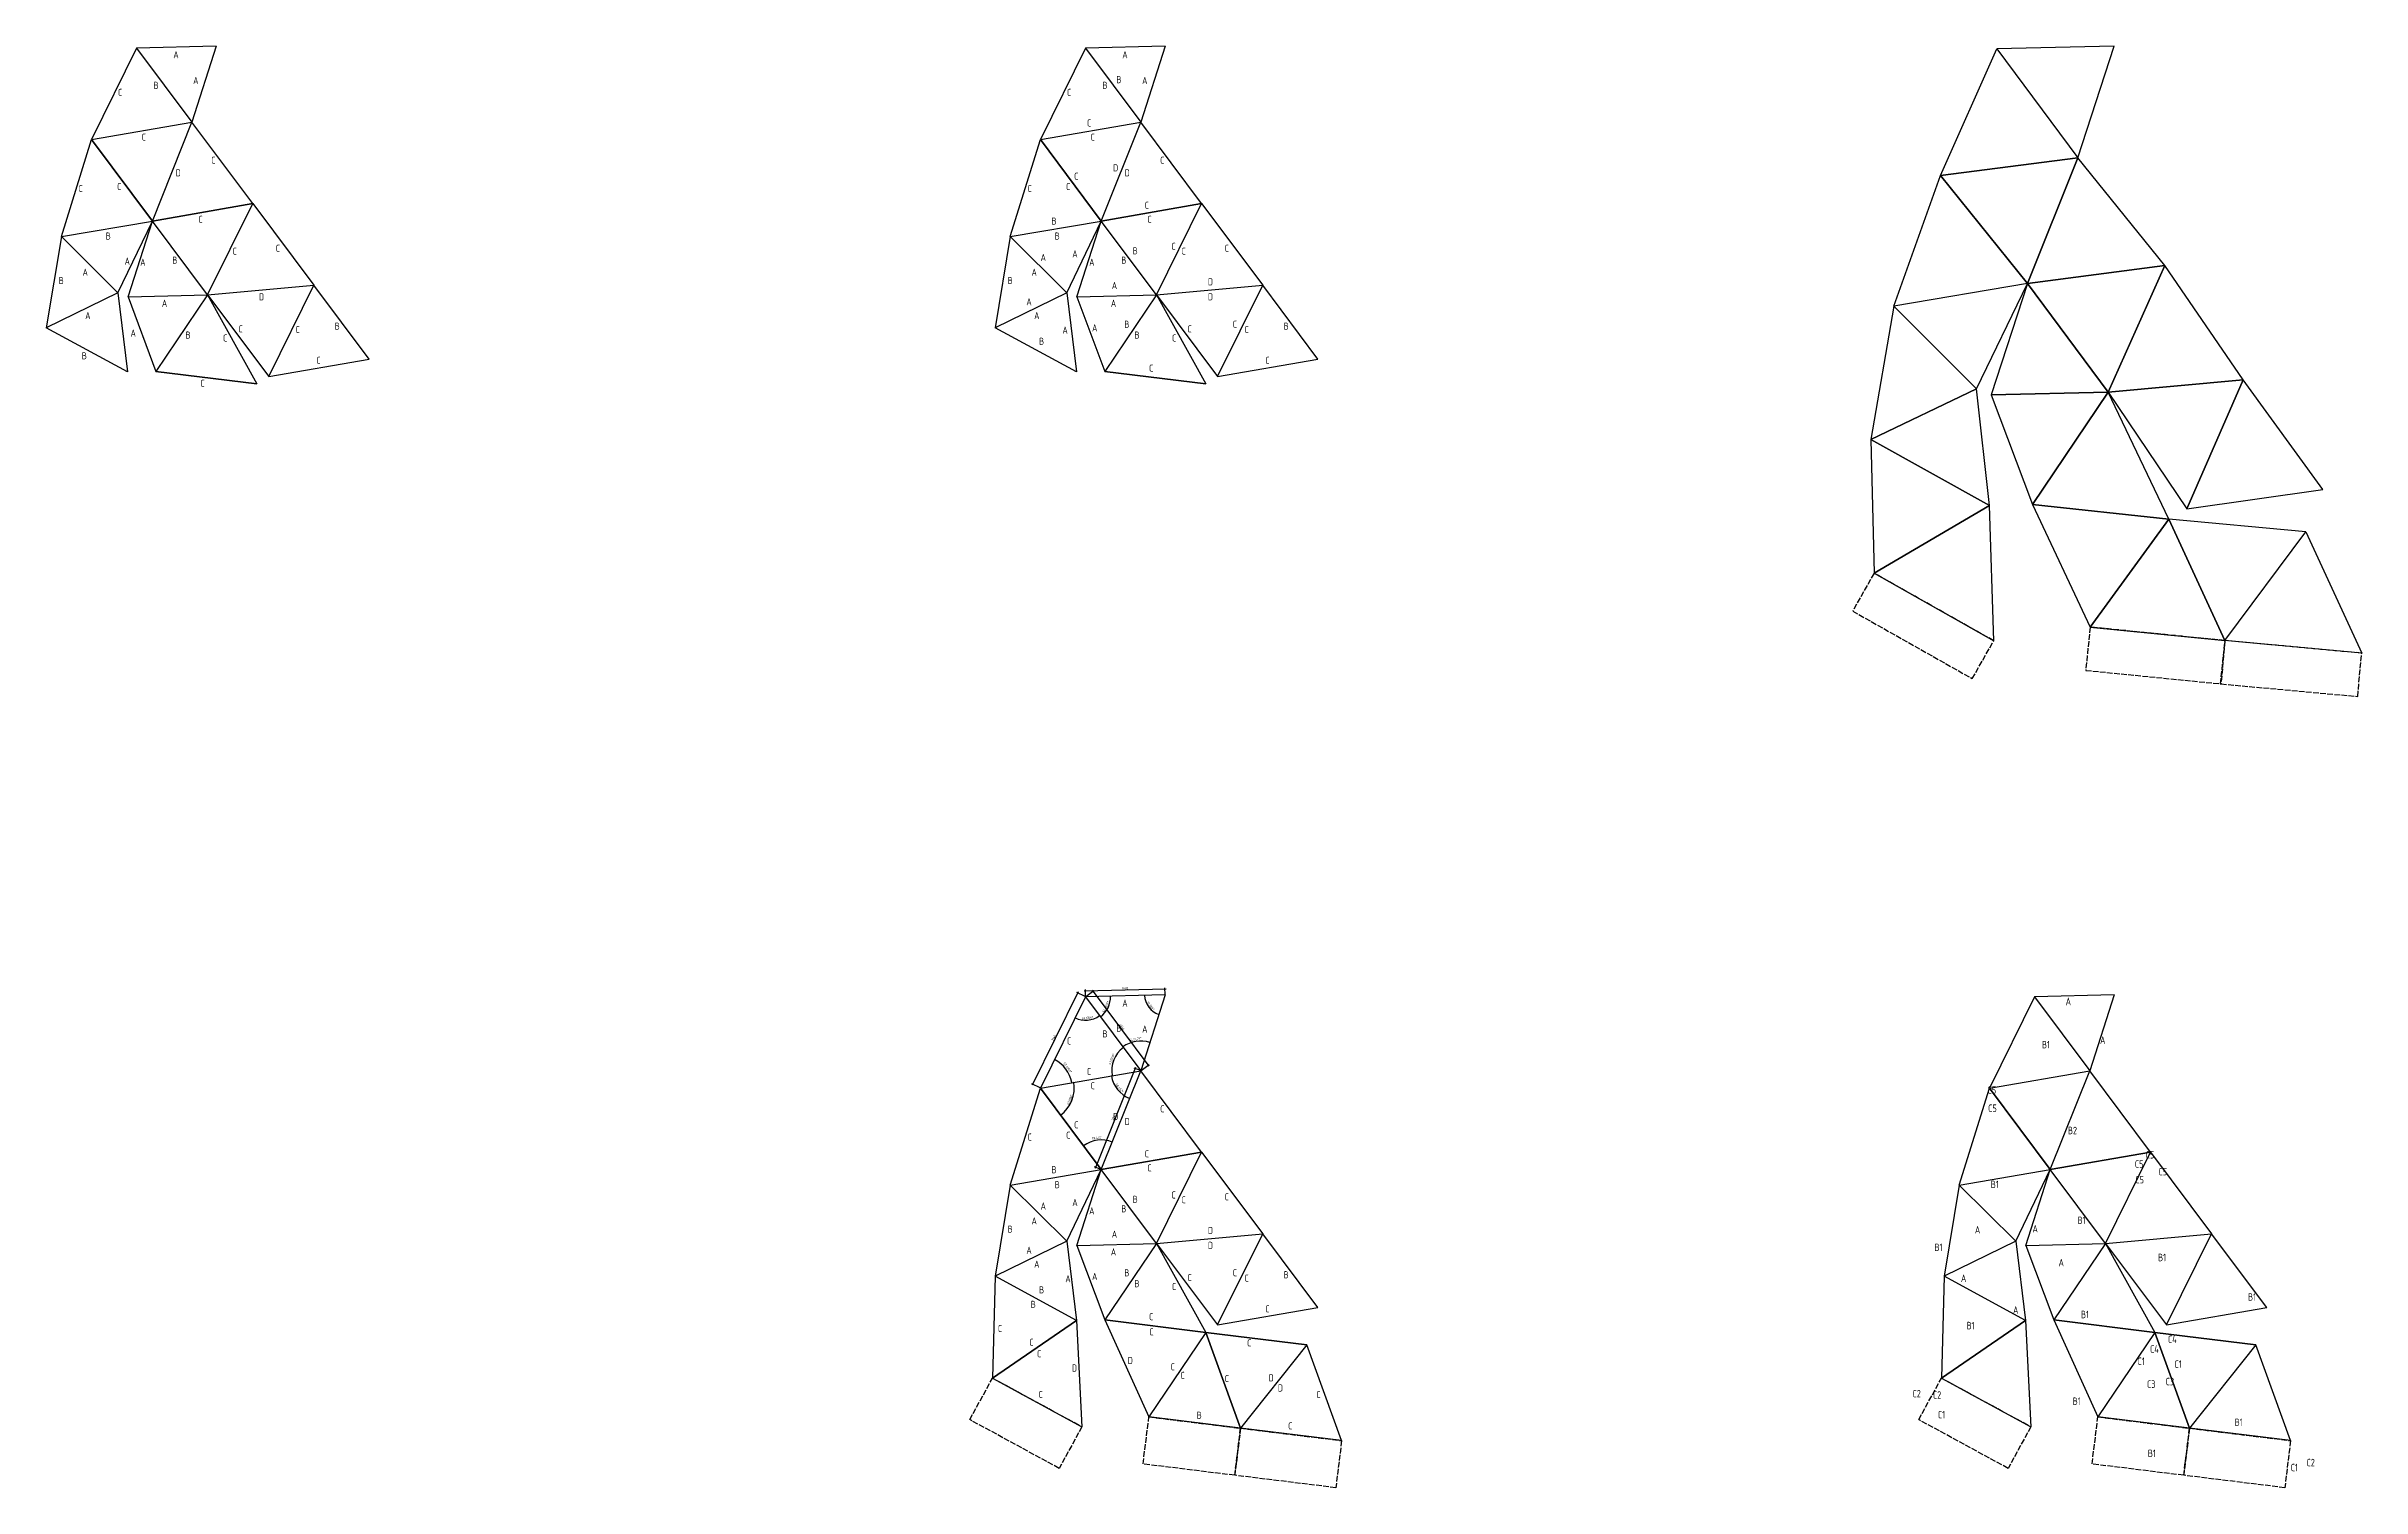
# Model space of a CAD drawing. Header units: millimetres. Extents: x -25973 to 65219, y -30391 to 358.
# Drawn here: x 16420 to 65219, y -30391 to 0 of the extents above; entities that cross this region are included whole.
import ezdxf

# ---------------------------------------------------------------- set-up
doc = ezdxf.new("R2010")
doc.units = ezdxf.units.MM
doc.linetypes.add('ACAD_ISO02W100', pattern=[15, 12, -3])
doc.layers.add('Маркировка', color=3, linetype='Continuous')
doc.layers.add('Размеры', color=4, linetype='Continuous')
doc.styles.add('SPDS', font='SPDS.shx')
doc.dimstyles.new('SPDS', dxfattribs={"dimscale": 100, "dimtxt": 0.5, "dimasz": 0.25, "dimexe": 0.25, "dimexo": 0.1, "dimgap": 0.1, "dimtad": 1, "dimdec": 0, "dimrnd": 0.001, "dimtxsty": 'SPDS', "dimblk": 'ARCHTICK', "dimcen": 0, "dimdle": 0.25, "dimadec": 0, "dimazin": 2, "dimtfac": 1, "dimtdec": 0, "dimtmove": 1, "dimatfit": 3, "dimfxl": 1, "dimtolj": 1, "dimtzin": 0, "dimarcsym": 0})

# ---------------------------------------------------------------- blocks, each defined once
blk = doc.blocks.new('_ArchTick')
at = {"color": 0, "linetype": 'ByBlock', "const_width": 0.15}
blk.add_lwpolyline([(-0.5, -0.5), (0.5, 0.5)], dxfattribs=at)
blk = doc.blocks.new('*D7')
at = {"layer": 'Defpoints', "color": 0, "ltscale": 100, "transparency": 16777216}
for p in [(40000, -20000), (40000, -20000), (38322, -20039), (39608, -20182), (39487, -21598)]:
    blk.add_point(p, dxfattribs=at)
at = {"layer": 'Размеры', "color": 0, "lineweight": -2, "ltscale": 100, "transparency": 16777216}
blk.add_arc((40000, -20000), 432, 181.3464, 252.2114, dxfattribs=at)
at = {"layer": 'Размеры', "color": 0, "lineweight": -2, "ltscale": 100, "transparency": 16777216, "xscale": 25, "yscale": 25, "zscale": 25}
for p, rotation in [((39568, -20010), 91.34641284617891), ((39868, -20411), 342.2114165850302)]:
    blk.add_blockref('_ArchTick', p, dxfattribs=dict(at, rotation=rotation))
at = {"layer": 'Размеры', "color": 0, "ltscale": 100, "transparency": 16777216, "insert": (39687, -20234), "char_height": 50, "attachment_point": 5, "rotation": 306.7789, "style": 'SPDS'}
blk.add_mtext('\\A1;70,865°', dxfattribs=at)
blk = doc.blocks.new('*D8')
at = {"layer": 'Defpoints', "color": 0, "ltscale": 100, "transparency": 16777216}
for p in [(40000, -20000), (38322, -20039), (38322, -20039), (38755, -20343), (39487, -21598)]:
    blk.add_point(p, dxfattribs=at)
at = {"layer": 'Размеры', "color": 0, "lineweight": -2, "ltscale": 100, "transparency": 16777216}
blk.add_arc((38322, -20039), 528, 306.7789, 1.3464, dxfattribs=at)
at = {"layer": 'Размеры', "color": 0, "lineweight": -2, "ltscale": 100, "transparency": 16777216, "xscale": 25, "yscale": 25, "zscale": 25}
for p, rotation in [((38639, -20463), 216.7789248629988), ((38850, -20027), 91.34641284617919)]:
    blk.add_blockref('_ArchTick', p, dxfattribs=dict(at, rotation=rotation))
at = {"layer": 'Размеры', "color": 0, "ltscale": 100, "transparency": 16777216, "insert": (38760, -20252), "char_height": 50, "attachment_point": 5, "rotation": 64.0627, "style": 'SPDS'}
blk.add_mtext('\\A1;54,5675°', dxfattribs=at)
blk = doc.blocks.new('*D9')
at = {"layer": 'Defpoints', "color": 0, "ltscale": 100, "transparency": 16777216}
for p in [(40000, -20000), (38322, -20039), (39483, -20972), (39487, -21598), (39487, -21598)]:
    blk.add_point(p, dxfattribs=at)
at = {"layer": 'Размеры', "color": 0, "lineweight": -2, "ltscale": 100, "transparency": 16777216}
blk.add_arc((39487, -21598), 626, 72.2114, 126.7789, dxfattribs=at)
at = {"layer": 'Размеры', "color": 0, "lineweight": -2, "ltscale": 100, "transparency": 16777216, "xscale": 25, "yscale": 25, "zscale": 25}
for p, rotation in [((39113, -21097), 216.7789248629986), ((39678, -21002), 342.21141658503)]:
    blk.add_blockref('_ArchTick', p, dxfattribs=dict(at, rotation=rotation))
at = {"layer": 'Размеры', "color": 0, "ltscale": 100, "transparency": 16777216, "insert": (39377, -20940), "char_height": 50, "attachment_point": 5, "rotation": 9.4952, "style": 'SPDS'}
blk.add_mtext('\\A1;54,5675°', dxfattribs=at)
blk = doc.blocks.new('*D10')
at = {"layer": 'Defpoints', "color": 0, "ltscale": 100, "transparency": 16777216}
for p in [(38322, -20039), (38322, -20039), (38277, -20534), (39487, -21598), (37373, -21964)]:
    blk.add_point(p, dxfattribs=at)
at = {"layer": 'Размеры', "color": 0, "lineweight": -2, "ltscale": 100, "transparency": 16777216}
blk.add_arc((38322, -20039), 496, 243.7474, 306.7789, dxfattribs=at)
at = {"layer": 'Размеры', "color": 0, "lineweight": -2, "ltscale": 100, "transparency": 16777216, "xscale": 25, "yscale": 25, "zscale": 25}
for p, rotation in [((38103, -20485), 153.747367870246), ((38619, -20437), 36.77892486299852)]:
    blk.add_blockref('_ArchTick', p, dxfattribs=dict(at, rotation=rotation))
at = {"layer": 'Размеры', "color": 0, "ltscale": 100, "transparency": 16777216, "insert": (38364, -20492), "char_height": 50, "attachment_point": 5, "rotation": 5.2631, "style": 'SPDS'}
blk.add_mtext('\\A1;63,0316°', dxfattribs=at)
blk = doc.blocks.new('*D11')
at = {"layer": 'Defpoints', "color": 0, "ltscale": 100, "transparency": 16777216}
for p in [(38322, -20039), (38969, -21272), (39487, -21598), (39487, -21598), (37373, -21964)]:
    blk.add_point(p, dxfattribs=at)
at = {"layer": 'Размеры', "color": 0, "lineweight": -2, "ltscale": 100, "transparency": 16777216}
blk.add_arc((39487, -21598), 613, 126.7789, 189.8105, dxfattribs=at)
at = {"layer": 'Размеры', "color": 0, "lineweight": -2, "ltscale": 100, "transparency": 16777216, "xscale": 25, "yscale": 25, "zscale": 25}
for p, rotation in [((39121, -21107), 36.77892486299852), ((38884, -21702), 279.8104818557513)]:
    blk.add_blockref('_ArchTick', p, dxfattribs=dict(at, rotation=rotation))
at = {"layer": 'Размеры', "color": 0, "ltscale": 100, "transparency": 16777216, "insert": (38880, -21356), "char_height": 50, "attachment_point": 5, "rotation": 68.2947, "style": 'SPDS'}
blk.add_mtext('\\A1;63,0316°', dxfattribs=at)
blk = doc.blocks.new('*D12')
at = {"layer": 'Defpoints', "color": 0, "ltscale": 100, "transparency": 16777216}
for p in [(38322, -20039), (37964, -21652), (39487, -21598), (37373, -21964), (37373, -21964)]:
    blk.add_point(p, dxfattribs=at)
at = {"layer": 'Размеры', "color": 0, "lineweight": -2, "ltscale": 100, "transparency": 16777216}
blk.add_arc((37373, -21964), 668, 9.8105, 63.7474, dxfattribs=at)
at = {"layer": 'Размеры', "color": 0, "lineweight": -2, "ltscale": 100, "transparency": 16777216, "xscale": 25, "yscale": 25, "zscale": 25}
for p, rotation in [((37669, -21364), 153.7473678702458), ((38032, -21850), 279.8104818557513)]:
    blk.add_blockref('_ArchTick', p, dxfattribs=dict(at, rotation=rotation))
at = {"layer": 'Размеры', "color": 0, "ltscale": 100, "transparency": 16777216, "insert": (37942, -21539), "char_height": 50, "attachment_point": 5, "rotation": 306.7789, "style": 'SPDS'}
blk.add_mtext('\\A1;53,9369°', dxfattribs=at)
blk = doc.blocks.new('*D13')
at = {"layer": 'Defpoints', "color": 0, "ltscale": 100, "transparency": 16777216}
for p in [(38939, -21906), (39487, -21598), (39487, -21598), (37373, -21964), (38656, -23684)]:
    blk.add_point(p, dxfattribs=at)
at = {"layer": 'Размеры', "color": 0, "lineweight": -2, "ltscale": 100, "transparency": 16777216}
blk.add_arc((39487, -21598), 629, 189.8105, 248.2625, dxfattribs=at)
at = {"layer": 'Размеры', "color": 0, "lineweight": -2, "ltscale": 100, "transparency": 16777216, "xscale": 25, "yscale": 25, "zscale": 25}
for p, rotation in [((38868, -21705), 99.8104818557516), ((39254, -22182), 338.262500974255)]:
    blk.add_blockref('_ArchTick', p, dxfattribs=dict(at, rotation=rotation))
at = {"layer": 'Размеры', "color": 0, "ltscale": 100, "transparency": 16777216, "insert": (39031, -21968), "char_height": 50, "attachment_point": 5, "rotation": 309.0365, "style": 'SPDS'}
blk.add_mtext('\\A1;58,452°', dxfattribs=at)
blk = doc.blocks.new('*D14')
at = {"layer": 'Defpoints', "color": 0, "ltscale": 100, "transparency": 16777216}
for p in [(39487, -21598), (37373, -21964), (38680, -23059), (38656, -23684), (38656, -23684)]:
    blk.add_point(p, dxfattribs=at)
at = {"layer": 'Размеры', "color": 0, "lineweight": -2, "ltscale": 100, "transparency": 16777216}
blk.add_arc((38656, -23684), 625, 68.2625, 126.7145, dxfattribs=at)
at = {"layer": 'Размеры', "color": 0, "lineweight": -2, "ltscale": 100, "transparency": 16777216, "xscale": 25, "yscale": 25, "zscale": 25}
for p, rotation in [((38282, -23183), 216.7145200929846), ((38887, -23103), 338.2625009742548)]:
    blk.add_blockref('_ArchTick', p, dxfattribs=dict(at, rotation=rotation))
at = {"layer": 'Размеры', "color": 0, "ltscale": 100, "transparency": 16777216, "insert": (38569, -23022), "char_height": 50, "attachment_point": 5, "rotation": 7.4885, "style": 'SPDS'}
blk.add_mtext('\\A1;58,452°', dxfattribs=at)
blk = doc.blocks.new('*D15')
at = {"layer": 'Defpoints', "color": 0, "ltscale": 100, "transparency": 16777216}
for p in [(39487, -21598), (37373, -21964), (37373, -21964), (37976, -22344), (38656, -23684)]:
    blk.add_point(p, dxfattribs=at)
at = {"layer": 'Размеры', "color": 0, "lineweight": -2, "ltscale": 100, "transparency": 16777216}
blk.add_arc((37373, -21964), 712, 306.7145, 9.8105, dxfattribs=at)
at = {"layer": 'Размеры', "color": 0, "lineweight": -2, "ltscale": 100, "transparency": 16777216, "xscale": 25, "yscale": 25, "zscale": 25}
for p, rotation in [((38075, -21842), 99.8104818557516), ((37799, -22535), 216.7145200929845)]:
    blk.add_blockref('_ArchTick', p, dxfattribs=dict(at, rotation=rotation))
at = {"layer": 'Размеры', "color": 0, "ltscale": 100, "transparency": 16777216, "insert": (37996, -22212), "char_height": 50, "attachment_point": 5, "rotation": 68.2625, "style": 'SPDS'}
blk.add_mtext('\\A1;63,096°', dxfattribs=at)
blk = doc.blocks.new('*D16')
at = {"layer": 'Defpoints', "color": 0, "ltscale": 100, "transparency": 16777216}
for p in [(38322, -20039), (37211, -21884), (37373, -21964)]:
    blk.add_point(p, dxfattribs=at)
at = {"layer": 'Размеры', "color": 0, "lineweight": -2, "ltscale": 100, "transparency": 16777216}
for p, q in [((38171, -19937), (37200, -21906)), ((38313, -20035), (38138, -19949)), ((37364, -21959), (37189, -21873))]:
    blk.add_line(p, q, dxfattribs=at)
at = {"layer": 'Размеры', "color": 0, "lineweight": -2, "ltscale": 100, "transparency": 16777216, "xscale": 25, "yscale": 25, "zscale": 25}
for p, rotation in [((38160, -19960), 63.7473678702459), ((37211, -21884), 243.7473678702459)]:
    blk.add_blockref('_ArchTick', p, dxfattribs=dict(at, rotation=rotation))
at = {"layer": 'Размеры', "color": 0, "ltscale": 100, "transparency": 16777216, "insert": (37653, -20905), "char_height": 50, "attachment_point": 5, "rotation": 63.7474, "style": 'SPDS'}
blk.add_mtext('\\A1;2146', dxfattribs=at)
blk = doc.blocks.new('*D17')
at = {"layer": 'Defpoints', "color": 0, "ltscale": 100, "transparency": 16777216}
for p in [(39997, -19874), (40000, -20000), (38322, -20039)]:
    blk.add_point(p, dxfattribs=at)
at = {"layer": 'Размеры', "color": 0, "lineweight": -2, "ltscale": 100, "transparency": 16777216}
for p, q in [((38294, -19914), (40022, -19873)), ((38322, -20029), (38319, -19888)), ((40000, -19990), (39996, -19849))]:
    blk.add_line(p, q, dxfattribs=at)
at = {"layer": 'Размеры', "color": 0, "lineweight": -2, "ltscale": 100, "transparency": 16777216, "xscale": 25, "yscale": 25, "zscale": 25}
for p, rotation in [((38319, -19913), 181.3464128461791), ((39997, -19874), 1.346412846179096)]:
    blk.add_blockref('_ArchTick', p, dxfattribs=dict(at, rotation=rotation))
at = {"layer": 'Размеры', "color": 0, "ltscale": 100, "transparency": 16777216, "insert": (39157, -19857), "char_height": 50, "attachment_point": 5, "rotation": 1.3464, "style": 'SPDS'}
blk.add_mtext('\\A1;1678', dxfattribs=at)
blk = doc.blocks.new('*D18')
at = {"layer": 'Defpoints', "color": 0, "ltscale": 100, "transparency": 16777216}
for p in [(38322, -20039), (39487, -21598), (39644, -21481)]:
    blk.add_point(p, dxfattribs=at)
at = {"layer": 'Размеры', "color": 0, "lineweight": -2, "ltscale": 100, "transparency": 16777216}
for p, q in [((38330, -20033), (38499, -19908)), ((38464, -19903), (39659, -21501)), ((39495, -21592), (39664, -21466))]:
    blk.add_line(p, q, dxfattribs=at)
at = {"layer": 'Размеры', "color": 0, "lineweight": -2, "ltscale": 100, "transparency": 16777216, "xscale": 25, "yscale": 25, "zscale": 25}
for p, rotation in [((38479, -19923), 126.7789248629985), ((39644, -21481), 306.7789248629985)]:
    blk.add_blockref('_ArchTick', p, dxfattribs=dict(at, rotation=rotation))
at = {"layer": 'Размеры', "color": 0, "ltscale": 100, "transparency": 16777216, "insert": (39091, -20679), "char_height": 50, "attachment_point": 5, "rotation": 306.7789, "style": 'SPDS'}
blk.add_mtext('\\A1;1946', dxfattribs=at)
blk = doc.blocks.new('*D19')
at = {"layer": 'Defpoints', "color": 0, "ltscale": 100, "transparency": 16777216}
for p in [(39487, -21598), (38538, -23637), (38656, -23684)]:
    blk.add_point(p, dxfattribs=at)
at = {"layer": 'Размеры', "color": 0, "lineweight": -2, "ltscale": 100, "transparency": 16777216}
for p, q in [((39379, -21528), (38529, -23660)), ((39478, -21594), (39346, -21542)), ((38646, -23680), (38515, -23627))]:
    blk.add_line(p, q, dxfattribs=at)
at = {"layer": 'Размеры', "color": 0, "lineweight": -2, "ltscale": 100, "transparency": 16777216, "xscale": 25, "yscale": 25, "zscale": 25}
for p, rotation in [((39370, -21551), 68.26250097425492), ((38538, -23637), 248.2625009742549)]:
    blk.add_blockref('_ArchTick', p, dxfattribs=dict(at, rotation=rotation))
at = {"layer": 'Размеры', "color": 0, "ltscale": 100, "transparency": 16777216, "insert": (38919, -22580), "char_height": 50, "attachment_point": 5, "rotation": 68.2625, "style": 'SPDS'}
blk.add_mtext('\\A1;2245', dxfattribs=at)

msp = doc.modelspace()

# ---------------------------------------------------------------- linework, layer by layer
at = {"color": 1, "ltscale": 100}
for p, q in [((18322.1, -39.4), (17373.1, -1963.7)), ((38322.1, -39.4), (37373.1, -1963.7)), ((17373.1, -1963.7), (19487.3, -1598.1)), ((20769.9, -3318), (19487.3, -1598.1)), ((37373.1, -1963.7), (39487.3, -1598.1)), ((40769.9, -3318), (39487.3, -1598.1)), ((16737.9, -4013), (17373.1, -1963.7)), ((17373.1, -1963.7), (18655.8, -3683.6)), ((36737.9, -4013), (37373.1, -1963.7)), ((37373.1, -1963.7), (38655.8, -3683.6)), ((20769.9, -3318), (18655.8, -3683.6)), ((19820.9, -5242.2), (20769.9, -3318)), ((20769.9, -3318), (22056.4, -5035)), ((40769.9, -3318), (38655.8, -3683.6)), ((39820.9, -5242.2), (40769.9, -3318)), ((40769.9, -3318), (42056.4, -5035)), ((19820.9, -5242.2), (20859.3, -7119.7)), ((19820.9, -5242.2), (21107.4, -6959.2)), ((21107.4, -6959.2), (22056.4, -5035)), ((39820.9, -5242.2), (40859.3, -7119.7)), ((39820.9, -5242.2), (41107.4, -6959.2)), ((41107.4, -6959.2), (42056.4, -5035)), ((20859.3, -7119.7), (18730.3, -6853.9)), ((40859.3, -7119.7), (38730.3, -6853.9)), ((38322.1, -20039.4), (37373.1, -21963.7)), ((58322.1, -20039.4), (57373.1, -21963.7)), ((37373.1, -21963.7), (39487.3, -21598.1)), ((40769.9, -23318), (39487.3, -21598.1)), ((57373.1, -21963.7), (59487.3, -21598.1)), ((60769.9, -23318), (59487.3, -21598.1)), ((36737.9, -24013), (37373.1, -21963.7)), ((37373.1, -21963.7), (38655.8, -23683.6)), ((56737.9, -24013), (57373.1, -21963.7)), ((57373.1, -21963.7), (58655.8, -23683.6)), ((40769.9, -23318), (38655.8, -23683.6)), ((39820.9, -25242.2), (40769.9, -23318)), ((40769.9, -23318), (42056.4, -25035)), ((60769.9, -23318), (58655.8, -23683.6)), ((59820.9, -25242.2), (60769.9, -23318)), ((60769.9, -23318), (62056.4, -25035)), ((39820.9, -25242.2), (40859.3, -27119.7)), ((39820.9, -25242.2), (41107.4, -26959.2)), ((41107.4, -26959.2), (42056.4, -25035)), ((59820.9, -25242.2), (60859.3, -27119.7)), ((59820.9, -25242.2), (61107.4, -26959.2)), ((61107.4, -26959.2), (62056.4, -25035)), ((36420.4, -25932.9), (36362.2, -28077.7)), ((56420.4, -25932.9), (56362.2, -28077.7)), ((36362.2, -28077.7), (38130.2, -26862.2)), ((40859.3, -27119.7), (38730.3, -26853.9)), ((40859.3, -27119.7), (39658.8, -28898)), ((41590.1, -29137), (40859.3, -27119.7)), ((40859.3, -27119.7), (41590.1, -29137)), ((40859.3, -27119.7), (42988.9, -27380.8)), ((56362.2, -28077.7), (58130.2, -26862.2)), ((60859.3, -27119.7), (58730.3, -26853.9)), ((60859.3, -27119.7), (59658.8, -28898)), ((61590.1, -29137), (60859.3, -27119.7)), ((60859.3, -27119.7), (61590.1, -29137)), ((60859.3, -27119.7), (62988.9, -27380.8)), ((43719.7, -29398), (42988.9, -27380.8)), ((63719.7, -29398), (62988.9, -27380.8)), ((36362.2, -28077.7), (38246.1, -29104.3)), ((56362.2, -28077.7), (58246.1, -29104.3)), ((43719.7, -29398), (41590.1, -29137)), ((63719.7, -29398), (61590.1, -29137))]:
    msp.add_line(p, q, dxfattribs=at)
at = {"color": 5}
for p, q in [((18322.1, -39.4), (19487.3, -1598.1)), ((38322.1, -39.4), (39487.3, -1598.1)), ((16737.9, -4013), (18655.8, -3683.6)), ((19820.9, -5242.2), (18655.8, -3683.6)), ((36737.9, -4013), (38655.8, -3683.6)), ((39820.9, -5242.2), (38655.8, -3683.6)), ((16737.9, -4013), (16420.4, -5932.9)), ((36737.9, -4013), (36420.4, -5932.9)), ((19820.9, -5242.2), (18730.3, -6853.9)), ((23221.6, -6593.7), (22056.4, -5035)), ((39820.9, -5242.2), (38730.3, -6853.9)), ((43221.6, -6593.7), (42056.4, -5035)), ((18130.2, -6862.2), (16420.4, -5932.9)), ((38130.2, -6862.2), (36420.4, -5932.9)), ((38322.1, -20039.4), (39487.3, -21598.1)), ((58322.1, -20039.4), (59487.3, -21598.1)), ((36737.9, -24013), (38655.8, -23683.6)), ((39820.9, -25242.2), (38655.8, -23683.6)), ((56737.9, -24013), (58655.8, -23683.6)), ((59820.9, -25242.2), (58655.8, -23683.6)), ((36737.9, -24013), (36420.4, -25932.9)), ((56737.9, -24013), (56420.4, -25932.9)), ((39820.9, -25242.2), (38730.3, -26853.9)), ((43221.6, -26593.7), (42056.4, -25035)), ((59820.9, -25242.2), (58730.3, -26853.9)), ((63221.6, -26593.7), (62056.4, -25035)), ((38130.2, -26862.2), (36420.4, -25932.9)), ((58130.2, -26862.2), (56420.4, -25932.9)), ((41590.1, -29137), (39658.8, -28898)), ((61590.1, -29137), (59658.8, -28898))]:
    msp.add_line(p, q, dxfattribs=at)
at = {"color": 5, "ltscale": 100}
for p, q in [((57531.3, -56.9), (59236.9, -2348.5)), ((58172.8, -4999.6, 0), (55356.1, -5476.1, 0))]:
    msp.add_line(p, q, dxfattribs=at)
at = {"color": 3}
for p, q in [((18655.8, -3683.6), (19487.3, -1598.1)), ((38655.8, -3683.6), (39487.3, -1598.1)), ((19820.9, -5242.2), (22056.4, -5035)), ((39820.9, -5242.2), (42056.4, -5035)), ((38655.8, -23683.6), (39487.3, -21598.1)), ((58655.8, -23683.6), (59487.3, -21598.1)), ((39820.9, -25242.2), (42056.4, -25035)), ((59820.9, -25242.2), (62056.4, -25035)), ((38130.2, -26862.2), (38246.1, -29104.3)), ((38730.3, -26853.9), (39658.8, -28898)), ((58130.2, -26862.2), (58246.1, -29104.3)), ((58730.3, -26853.9), (59658.8, -28898)), ((42988.9, -27380.8), (41590.1, -29137)), ((62988.9, -27380.8), (61590.1, -29137))]:
    msp.add_line(p, q, dxfattribs=at)
at = {"color": 1}
for p, q in [((18655.8, -3683.6), (17373.1, -1963.7)), ((38655.8, -3683.6), (37373.1, -1963.7)), ((18655.8, -3683.6), (20769.9, -3318)), ((38655.8, -3683.6), (40769.9, -3318)), ((21107.4, -6959.2), (23221.6, -6593.7)), ((41107.4, -6959.2), (43221.6, -6593.7)), ((18730.3, -6853.9), (20859.3, -7119.7)), ((38730.3, -6853.9), (40859.3, -7119.7)), ((38655.8, -23683.6), (37373.1, -21963.7)), ((58655.8, -23683.6), (57373.1, -21963.7)), ((38655.8, -23683.6), (40769.9, -23318)), ((58655.8, -23683.6), (60769.9, -23318)), ((41107.4, -26959.2), (43221.6, -26593.7)), ((61107.4, -26959.2), (63221.6, -26593.7)), ((38130.2, -26862.2), (36362.2, -28077.7)), ((38730.3, -26853.9), (40859.3, -27119.7)), ((42988.9, -27380.8), (40859.3, -27119.7)), ((58130.2, -26862.2), (56362.2, -28077.7)), ((58730.3, -26853.9), (60859.3, -27119.7)), ((62988.9, -27380.8), (60859.3, -27119.7))]:
    msp.add_line(p, q, dxfattribs=at)
at = {"color": 5, "ltscale": 100, "extrusion": (0.291666, 0.449431, 0.844359)}
msp.add_line((58172.8, -4999.6, 0), (59236.9, -2348.5, 0), dxfattribs=at)
at = {"color": 5, "ltscale": 100, "extrusion": (0.075915, 0.711873, 0.698193)}
msp.add_line((59878.5, -7291.3, 0), (58172.8, -4999.6, 0), dxfattribs=at)
at = {"color": 5, "ltscale": 100, "extrusion": (0.505542, 0.776449, 0.376235)}
msp.add_line((55356.1, -5476.1, 0), (54873.9, -8291.8, 0), dxfattribs=at)
at = {"color": 5, "ltscale": 100, "extrusion": (0.171557, 0.910503, 0.376235)}
msp.add_line((58280.2, -9659, 0), (59878.5, -7291.3, 0), dxfattribs=at)
at = {"color": 5, "ltscale": 100, "extrusion": (-0.070603, 0.777337, 0.62511)}
msp.add_line((59878.5, -7291.3, 0), (62723.5, -7032.9, 0), dxfattribs=at)
at = {"color": 5, "ltscale": 100, "extrusion": (0.480191, -0.177014, 0.859117)}
msp.add_line((64401.5, -9344.7, 0), (62723.5, -7032.9, 0), dxfattribs=at)
at = {"color": 5, "ltscale": 100, "extrusion": (0.471041, 0.848393, -0.241556)}
msp.add_line((57371.4, -9678.5, 0), (54873.9, -8291.8, 0), dxfattribs=at)
at = {"color": 5, "ltscale": 100, "extrusion": (0.306459, -0.07043, 0.949275)}
msp.add_line((57462.6, -12533.7, 0), (57371.4, -9678.5, 0), dxfattribs=at)
at = {"color": 5, "ltscale": 100, "extrusion": (0.698748, -0.141747, 0.701184)}
msp.add_line((58280.2, -9659, 0), (59494.6, -12244.8, 0), dxfattribs=at)
at = {"color": 5, "ltscale": 100, "extrusion": (0.440828, -0.124868, 0.888864)}
msp.add_line((62337.1, -12529.2, 0), (64039.6, -10235.3, 0), dxfattribs=at)
at = {"color": 5, "ltscale": 100, "extrusion": (0.584865, -0.058519, 0.809017)}
msp.add_line((59494.6, -12244.8, 0), (62337.1, -12529.2, 0), dxfattribs=at)
at = {"color": 2, "ltscale": 100}
msp.add_lwpolyline([(60000, 0), (57531.3, -56.9), (59236.9, -2348.5), (60000, 0)], dxfattribs=at)
at = {"color": 2}
for points in [[(20000, 0), (18322.1, -39.4)], [(20000, 0), (19487.3, -1598.1)], [(40000, 0), (38322.1, -39.4)], [(40000, 0), (39487.3, -1598.1)], [(17928.3, -5196), (18655.8, -3683.6)], [(18143, -5281.7), (18655.8, -3683.6)], [(37928.3, -5196), (38655.8, -3683.6)], [(38143, -5281.7), (38655.8, -3683.6)], [(17928.3, -5196), (16737.9, -4013)], [(37928.3, -5196), (36737.9, -4013)], [(17928.3, -5196), (16420.4, -5932.9)], [(17928.3, -5196), (18130.2, -6862.2)], [(18143, -5281.7), (19820.9, -5242.2)], [(18143, -5281.7), (18730.3, -6853.9)], [(37928.3, -5196), (36420.4, -5932.9)], [(37928.3, -5196), (38130.2, -6862.2)], [(38143, -5281.7), (39820.9, -5242.2)], [(38143, -5281.7), (38730.3, -6853.9)], [(40000, -20000), (38322.1, -20039.4)], [(40000, -20000), (39487.3, -21598.1)], [(60000, -20000), (58322.1, -20039.4)], [(60000, -20000), (59487.3, -21598.1)], [(37928.3, -25196), (38655.8, -23683.6)], [(38143, -25281.7), (38655.8, -23683.6)], [(57928.3, -25196), (58655.8, -23683.6)], [(58143, -25281.7), (58655.8, -23683.6)], [(37928.3, -25196), (36737.9, -24013)], [(57928.3, -25196), (56737.9, -24013)], [(37928.3, -25196), (36420.4, -25932.9)], [(37928.3, -25196), (38130.2, -26862.2)], [(38143, -25281.7), (39820.9, -25242.2)], [(38143, -25281.7), (38730.3, -26853.9)], [(57928.3, -25196), (56420.4, -25932.9)], [(57928.3, -25196), (58130.2, -26862.2)], [(58143, -25281.7), (59820.9, -25242.2)], [(58143, -25281.7), (58730.3, -26853.9)]]:
    msp.add_lwpolyline(points, dxfattribs=at)
at = {"color": 1, "ltscale": 100}
msp.add_lwpolyline([(59236.9, -2348.5), (56339.3, -2724.6), (57531.3, -56.9), (59236.9, -2348.5)], dxfattribs=at)
at = {"color": 1, "ltscale": 100, "elevation": 0}
for points in [[(58172.8, -4999.6), (56339.3, -2724.6), (59236.9, -2348.5), (58172.8, -4999.6)], [(58172.8, -4999.6), (61070.4, -4623.5), (59236.9, -2348.5), (58172.8, -4999.6)], [(56339.3, -2724.6), (58172.8, -4999.6), (55356.1, -5476.1), (56339.3, -2724.6)], [(61070.4, -4623.5), (58172.8, -4999.6), (59878.5, -7291.3), (61070.4, -4623.5)], [(62723.5, -7032.9), (61070.4, -4623.5), (59878.5, -7291.3), (62723.5, -7032.9)], [(61157.7, -9969), (59878.5, -7291.3), (58280.2, -9659), (61157.7, -9969)], [(61536.3, -9752.7), (62723.5, -7032.9), (59878.5, -7291.3), (61536.3, -9752.7)], [(62723.5, -7032.9), (61536.3, -9752.7), (64401.5, -9344.7), (62723.5, -7032.9)], [(54943.1, -11109.7), (57371.4, -9678.5), (54873.9, -8291.8), (54943.1, -11109.7)], [(54943.1, -11109.7), (57462.6, -12533.7), (57371.4, -9678.5), (54943.1, -11109.7)], [(61157.7, -9969), (58280.2, -9659), (59494.6, -12244.8), (61157.7, -9969)], [(62337.1, -12529.2), (61157.7, -9969), (59494.6, -12244.8), (62337.1, -12529.2)], [(64039.6, -10235.3), (61157.7, -9969), (62337.1, -12529.2), (64039.6, -10235.3)], [(64039.6, -10235.3), (65218.9, -12795.5), (62337.1, -12529.2), (64039.6, -10235.3)]]:
    msp.add_lwpolyline(points, dxfattribs=at)
at = {"color": 2, "ltscale": 100, "elevation": 0}
for points in [[(57100.5, -7224), (58172.8, -4999.6), (55356.1, -5476.1), (57100.5, -7224)], [(57409.7, -7348.2), (59878.5, -7291.3), (58172.8, -4999.6), (57409.7, -7348.2)], [(57100.5, -7224), (55356.1, -5476.1), (54873.9, -8291.8), (57100.5, -7224)], [(57100.5, -7224), (54873.9, -8291.8), (57371.4, -9678.5), (57100.5, -7224)], [(57409.7, -7348.2), (58280.2, -9659), (59878.5, -7291.3), (57409.7, -7348.2)]]:
    msp.add_lwpolyline(points, dxfattribs=at)
at = {"color": 1, "linetype": 'ACAD_ISO02W100', "ltscale": 10, "elevation": 0}
for points in [[(54491.7, -11908.3), (57011.3, -13332.4), (57462.6, -12533.7), (54943.1, -11109.7)], [(65218.9, -12795.5), (62337.1, -12529.2), (62252.7, -13442.7), (65134.5, -13708.9)]]:
    msp.add_lwpolyline(points, close=True, dxfattribs=at)
at = {"color": 5, "linetype": 'ACAD_ISO02W100', "ltscale": 10, "elevation": 0}
msp.add_lwpolyline([(59403.3, -13157.3), (62245.8, -13441.7), (62337.1, -12529.2), (59494.6, -12244.8)], close=True, dxfattribs=at)
at = {"color": 1, "linetype": 'ACAD_ISO02W100', "ltscale": 10}
for points in [[(36362.2, -28077.7), (38246.1, -29104.3), (37767.6, -29982.4), (35883.6, -28955.8)], [(56362.2, -28077.7), (58246.1, -29104.3), (57767.6, -29982.4), (55883.6, -28955.8)], [(41590.1, -29137), (43719.7, -29398), (43598, -30390.6), (41468.4, -30129.5)], [(61590.1, -29137), (63719.7, -29398), (63598, -30390.6), (61468.4, -30129.5)]]:
    msp.add_lwpolyline(points, close=True, dxfattribs=at)
at = {"color": 5, "linetype": 'ACAD_ISO02W100', "ltscale": 10}
for points in [[(39658.8, -28898), (41590.1, -29137), (41467.3, -30129.4), (39536, -29890.4)], [(59658.8, -28898), (61590.1, -29137), (61467.3, -30129.4), (59536, -29890.4)]]:
    msp.add_lwpolyline(points, close=True, dxfattribs=at)

# ---------------------------------------------------------------- texts
at = {"layer": 'Маркировка', "ltscale": 100, "style": 'SPDS'}
for s, height, p in [('А', 150, (19097.8, -252.3)), ('А', 150, (39097.8, -252.3)), ('С', 150, (17935.1, -1046.6)), ('В', 150, (18679.9, -898.1)), ('А', 150, (19515.2, -795.7)), ('С', 150, (37935.1, -1046.6)), ('В', 150, (38679.9, -898.1)), ('В', 150, (38973, -777.9)), ('А', 150, (39515.2, -795.7)), ('С', 150, (18434.8, -1989.4)), ('С', 150, (38356.2, -1692)), ('С', 150, (38434.8, -1989.4)), ('С', 150, (19900.1, -2477.6)), ('С', 150, (39900.1, -2477.6)), ('С', 150, (17104.2, -3072.5)), ('С', 150, (17918.2, -3033.2)), ('D', 150, (19147.1, -2742.8)), ('С', 150, (37104.2, -3072.5)), ('С', 150, (37918.2, -3033.2)), ('С', 150, (38086.7, -2814.3)), ('D', 150, (38903.5, -2638)), ('D', 150, (39147.1, -2742.8)), ('С', 150, (39574.5, -3426)), ('С', 150, (19630.6, -3723.5)), ('В', 150, (37605.1, -3760.4)), ('С', 150, (39630.6, -3723.5)), ('В', 150, (17672.7, -4076)), ('С', 150, (20350.5, -4394.3)), ('С', 150, (21260, -4332.6)), ('А', 150, (37375.8, -4526.2)), ('В', 150, (37672.7, -4076)), ('А', 150, (38044.1, -4451.2)), ('В', 150, (39316.3, -4385.8)), ('С', 150, (40137.1, -4293.3)), ('С', 150, (40350.5, -4394.3)), ('С', 150, (41260, -4332.6)), ('В', 150, (16681.4, -5013.5)), ('А', 150, (17184.8, -4839.7)), ('А', 150, (18070.5, -4607.5)), ('А', 150, (18398.8, -4628.4)), ('В', 150, (19075.9, -4584.5)), ('В', 150, (36681.4, -5013.5)), ('А', 150, (37184.8, -4839.7)), ('А', 150, (38398.8, -4628.4)), ('В', 150, (39075.9, -4584.5)), ('А', 150, (18855.7, -5494.2)), ('D', 150, (20901.9, -5356.2)), ('А', 150, (37075.7, -5460.1)), ('А', 150, (38855.7, -5494.2)), ('А', 150, (38876.2, -5119.2)), ('D', 150, (40901.9, -5040.9)), ('D', 150, (40901.9, -5356.2)), ('А', 150, (17239.4, -5753.2)), ('В', 150, (22498.2, -5975.1)), ('А', 150, (37239.4, -5753.2)), ('В', 150, (39139.8, -5936.2)), ('С', 150, (41429.7, -5933.6)), ('В', 150, (42498.2, -5975.1)), ('А', 150, (18196, -6121.4)), ('В', 150, (19354.2, -6163.4)), ('С', 150, (20149.6, -6225.4)), ('С', 150, (20475.3, -6034.6)), ('С', 150, (21676.8, -6045.9)), ('В', 150, (37343.2, -6295.1)), ('А', 150, (37836.1, -6058.9)), ('А', 150, (38460.1, -6012.3)), ('В', 150, (39354.2, -6163.4)), ('С', 150, (40149.6, -6225.4)), ('С', 150, (40475.3, -6034.6)), ('С', 150, (41676.8, -6045.9)), ('В', 150, (17167.8, -6600.3)), ('С', 150, (22114.7, -6696.8)), ('С', 150, (39666.8, -6859.6)), ('С', 150, (42114.7, -6696.8)), ('С', 150, (19672.4, -7179.5)), ('А', 150, (39097.8, -20252.3)), ('А', 157.7, (58978.5, -20218.1)), ('С', 150, (37935.1, -21046.6)), ('В', 150, (38679.9, -20898.1)), ('В', 150, (38973, -20777.9)), ('А', 150, (39515.2, -20795.7)), ('В1', 157.72, (58478.8, -21128.9)), ('А', 157.7, (59704.2, -21033.8)), ('С', 150, (38356.2, -21692)), ('С', 150, (38434.8, -21989.4)), ('С5', 157.72, (57337.4, -22085.1)), ('С', 150, (39900.1, -22477.6)), ('С5', 157.72, (57350.3, -22468.3)), ('С', 150, (37104.2, -23072.5)), ('С', 150, (37918.2, -23033.2)), ('С', 150, (38086.7, -22814.3)), ('D', 150, (38903.5, -22638)), ('D', 150, (39147.1, -22742.8)), ('В2', 157.72, (59026.8, -22937.8)), ('С', 150, (39574.5, -23426)), ('С5', 157.72, (60670.5, -23449.8)), ('В', 150, (37605.1, -23760.4)), ('С', 150, (39630.6, -23723.5)), ('С5', 157.72, (60441.7, -23646.2)), ('С5', 157.72, (60452.7, -23976.2)), ('С5', 157.72, (60940.6, -23807.2)), ('А', 150, (37375.8, -24526.2)), ('В', 150, (37672.7, -24076)), ('А', 150, (38044.1, -24451.2)), ('В', 150, (39316.3, -24385.8)), ('С', 150, (40137.1, -24293.3)), ('С', 150, (40350.5, -24394.3)), ('С', 150, (41260, -24332.6)), ('В1', 157.72, (57399, -24073.9)), ('В', 150, (36681.4, -25013.5)), ('А', 150, (37184.8, -24839.7)), ('А', 150, (38398.8, -24628.4)), ('В', 150, (39075.9, -24584.5)), ('А', 157.7, (57066, -25030.3)), ('А', 157.7, (58280.6, -25008.7)), ('В1', 157.72, (59230.1, -24831.4)), ('А', 150, (37075.7, -25460.1)), ('А', 150, (38855.7, -25494.2)), ('А', 150, (38876.2, -25119.2)), ('D', 150, (40901.9, -25040.9)), ('D', 150, (40901.9, -25356.2)), ('В1', 157.72, (56214.8, -25402.3)), ('А', 150, (37239.4, -25753.2)), ('А', 150, (38460.1, -26012.3)), ('В', 150, (39139.8, -25936.2)), ('С', 150, (41429.7, -25933.6)), ('В', 150, (42498.2, -25975.1)), ('А', 157.7, (58829.7, -25723.7)), ('В1', 157.72, (60926, -25615.5)), ('В', 150, (37343.2, -26295.1)), ('А', 150, (37897.3, -26058.9)), ('В', 150, (39354.2, -26163.4)), ('С', 150, (40149.6, -26225.4)), ('С', 150, (40475.3, -26034.6)), ('С', 150, (41676.8, -26045.9)), ('А', 157.7, (56772.2, -26054.5)), ('В1', 157.72, (62821.7, -26448.8)), ('В', 150, (37167.8, -26600.3)), ('С', 150, (39666.8, -26859.6)), ('С', 150, (42114.7, -26696.8)), ('А', 157.7, (57870, -26724)), ('В1', 157.72, (59301.3, -26816.6)), ('С', 150, (36479.8, -27108.1)), ('С', 150, (37142.3, -27399.9)), ('С', 150, (39672.4, -27179.5)), ('С', 150, (41732.5, -27412.4)), ('В1', 157.72, (56890.3, -27050.9)), ('С4', 157.72, (61139.5, -27339.5)), ('С', 150, (37305.1, -27641.2)), ('D', 150, (38036.6, -27941.8)), ('D', 150, (39211.6, -27783.6)), ('С', 150, (40121.2, -27917.5)), ('С1', 157.72, (60498.8, -27803.2)), ('С4', 157.72, (60762.2, -27545.2)), ('С1', 157.72, (61276.7, -27864.6)), ('С', 150, (40328.9, -28097.1)), ('С', 150, (41260.9, -28164.4)), ('D', 150, (42181.3, -28148.4)), ('D', 150, (42377, -28363.1)), ('С3', 157.72, (60697.6, -28286)), ('С3', 157.72, (61091.7, -28231.2)), ('С', 150, (37338.8, -28499.8)), ('В', 150, (40665.4, -28938.9)), ('С', 150, (43192.3, -28501.1)), ('С2', 157.72, (55755.9, -28488)), ('С2', 157.72, (56186.4, -28515)), ('С1', 157.72, (56291.4, -28928.9)), ('В1', 157.72, (59126.7, -28646.3)), ('С', 150, (42597.1, -29163.3)), ('В1', 157.72, (62540.3, -29090.1)), ('В1', 157.72, (60710.9, -29744.5)), ('С1', 157.72, (63727.1, -30043.9)), ('С2', 157.72, (64060.2, -29939.4))]:
    msp.add_text(s, height=height, dxfattribs=at).set_placement(p)

# ---------------------------------------------------------------- dimensions: what is measured, and where the dimension line sits
at = {"layer": 'Размеры', "ltscale": 100}
for p1, p2, distance, picture, middle in [((38322.1, -20039.4), (37373.1, -21963.7), -180.5, '*D16', (37652.6, -20905.3)), ((38322.1, -20039.4), (40000, -20000), 126.4, '*D17', (39157.2, -19856.9)), ((38322.1, -20039.4), (39487.3, -21598.1), 195.2, '*D18', (39091.4, -20679.2)), ((39487.3, -21598.1), (38655.8, -23683.6), -126.7, '*D19', (38918.5, -22579.8))]:
    dim = msp.add_aligned_dim(p1=p1, p2=p2, distance=distance, dimstyle='SPDS', override={"dimlfac": 1, "dimtxsty": 'SPDS', "dimblk1": 'ArchTick', "dimblk2": 'ArchTick', "dimsah": 1, "dimtolj": 1}, dxfattribs=at)
    dim.commit()
    dim.dimension.update_dxf_attribs({"geometry": picture, "text_midpoint": middle})
for base, line1, line2, override, picture, middle in [((39608.2386, -20182.4157), ((40000, -20000), (38322.1364, -20039.4359)), ((40000, -20000), (39487.2619, -21598.0863)), {"dimscale": 100, "dimlfac": 1, "dimtxsty": 'SPDS', "dimblk1": 'ArchTick', "dimblk2": 'ArchTick', "dimsah": 1, "dimadec": 4, "dimtolj": 1}, '*D7', (39687.0667, -20233.9245)), ((38754.8701, -20342.7987), ((40000, -20000), (38322.1364, -20039.4359)), ((39487.2619, -21598.0863), (38322.1364, -20039.4359)), {"dimlfac": 1, "dimtxsty": 'SPDS', "dimblk1": 'ArchTick', "dimblk2": 'ArchTick', "dimsah": 1, "dimadec": 4, "dimtolj": 1}, '*D8', (38760.109, -20252.4568)), ((39482.8858, -20972.1918), ((40000, -20000), (39487.2619, -21598.0863)), ((39487.2619, -21598.0863), (38322.1364, -20039.4359)), {"dimlfac": 1, "dimtxsty": 'SPDS', "dimblk1": 'ArchTick', "dimblk2": 'ArchTick', "dimsah": 1, "dimadec": 4, "dimtolj": 1}, '*D9', (39377.1717, -20939.8728)), ((38276.7902, -20533.6811), ((38322.1364, -20039.4359), (37373.1026, -21963.6633)), ((39487.2619, -21598.0863), (38322.1364, -20039.4359)), {"dimlfac": 1, "dimtxsty": 'SPDS', "dimblk1": 'ArchTick', "dimblk2": 'ArchTick', "dimsah": 1, "dimadec": 4, "dimtolj": 1}, '*D10', (38363.862, -20492.3924)), ((38968.986, -21271.5771), ((39487.2619, -21598.0863), (38322.1364, -20039.4359)), ((37373.1026, -21963.6633), (39487.2619, -21598.0863)), {"dimlfac": 1, "dimtxsty": 'SPDS', "dimblk1": 'ArchTick', "dimblk2": 'ArchTick', "dimsah": 1, "dimadec": 4, "dimtolj": 1}, '*D11', (38879.634, -21356.2167)), ((37964.3093, -21652.0945), ((38322.1364, -20039.4359), (37373.1026, -21963.6633)), ((37373.1026, -21963.6633), (39487.2619, -21598.0863)), {"dimlfac": 1, "dimtxsty": 'SPDS', "dimblk1": 'ArchTick', "dimblk2": 'ArchTick', "dimsah": 1, "dimadec": 4, "dimtolj": 1}, '*D12', (37941.5609, -21538.7282)), ((38938.8237, -21905.7861), ((37373.1026, -21963.6633), (39487.2619, -21598.0863)), ((39487.2619, -21598.0863), (38655.7635, -23683.5752)), {"dimlfac": 1, "dimtxsty": 'SPDS', "dimblk1": 'ArchTick', "dimblk2": 'ArchTick', "dimsah": 1, "dimadec": 4, "dimtolj": 1}, '*D13', (39031.3728, -21967.739)), ((38680.3383, -23059.0767), ((39487.2619, -21598.0863), (38655.7635, -23683.5752)), ((38655.7635, -23683.5752), (37373.1026, -21963.6633)), {"dimlfac": 1, "dimtxsty": 'SPDS', "dimblk1": 'ArchTick', "dimblk2": 'ArchTick', "dimsah": 1, "dimadec": 4, "dimtolj": 1}, '*D14', (38568.8458, -23022.345)), ((37975.6268, -22343.8791), ((37373.1026, -21963.6633), (39487.2619, -21598.0863)), ((38655.7635, -23683.5752), (37373.1026, -21963.6633)), {"dimlfac": 1, "dimtxsty": 'SPDS', "dimblk1": 'ArchTick', "dimblk2": 'ArchTick', "dimsah": 1, "dimadec": 4, "dimtolj": 1}, '*D15', (37996.4004, -22212.1763))]:
    dim = msp.add_angular_dim_2l(base=base, line1=line1, line2=line2, dimstyle='SPDS', override=override, dxfattribs=at)
    dim.commit()
    dim.dimension.update_dxf_attribs({"geometry": picture, "text_midpoint": middle})

doc.saveas('drawing.dxf')
